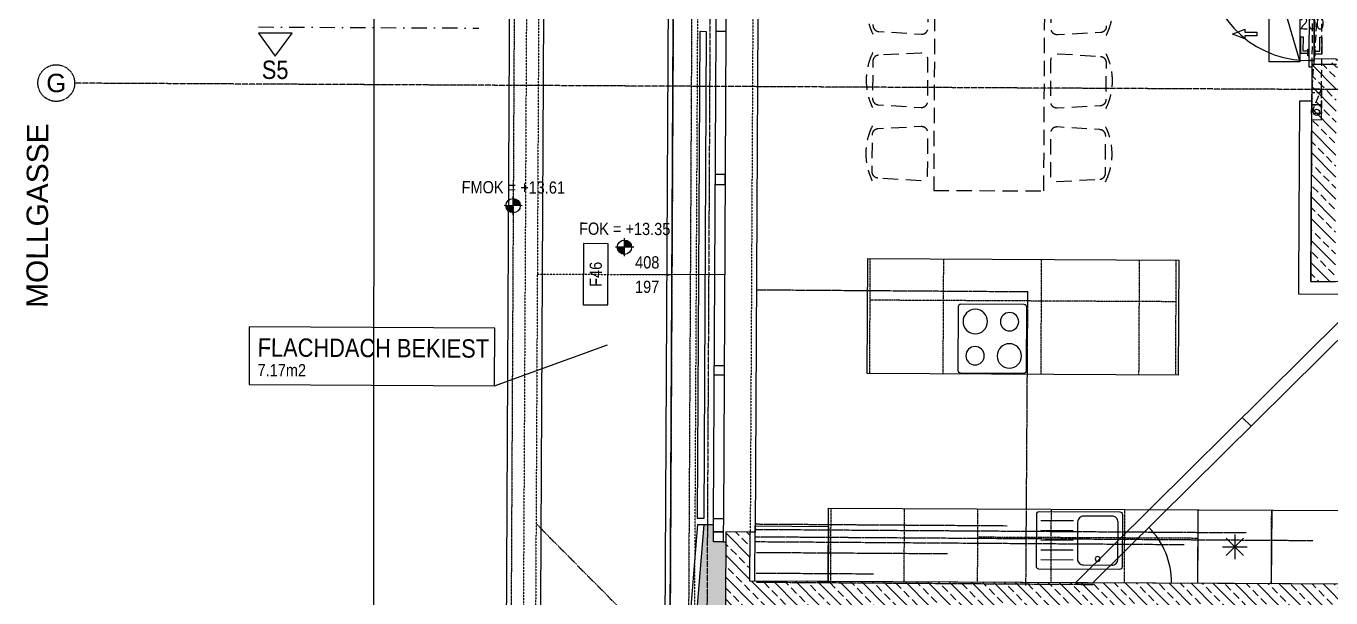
# Model space of a CAD drawing. Header units: millimetres. Extents: x -13147 to 51584, y -41547 to 69958.
# Drawn here: x -13147 to -2486, y 19682 to 24355 of the extents above; entities that cross this region are included whole.
import ezdxf
from ezdxf.enums import TextEntityAlignment as Align

# ---------------------------------------------------------------- set-up
doc = ezdxf.new("R2010")
doc.units = ezdxf.units.MM
for name, pattern in [('ACAD_ISO08W100', [36, 24, -3, 6, -3]), ('DASHDOT', [1, 0.5, -0.25, 0, -0.25]), ('HIDDEN2', [0.1875, 0.125, -0.0625]), ('STRICHPUNKT', [1, 0.5, -0.25, 0, -0.25]), ('STRICHPUNKTX2', [2, 1, -0.5, 0, -0.5])]:
    doc.linetypes.add(name, pattern=pattern)
doc.layers.get('Defpoints').update_dxf_attribs({"color": 251})
for name, color, linetype in [('00_HLP---------M0', 251, 'Continuous'), ('01-BFL-G00-L05-M0', 251, 'Continuous'), ('01-HID-G00-L05-ENTWÄSSERUNG', 251, 'HIDDEN2'), ('01-SCH-G00-L05-M0', 251, 'STRICHPUNKTX2'), ('01-SYM-G00-L05-M0', 251, 'Continuous'), ('01-TXT---------M0', 251, 'Continuous'), ('01-TXT---------PP', 1, 'Continuous'), ('01-TXT-G00-L05-M0', 1, 'Continuous'), ('02-ANS-G00-L05-M0', 251, 'Continuous'), ('02-AXO-G00-L05-M0', 251, 'STRICHPUNKT'), ('02-DIM-G00-L05-ROHBAU', 8, 'Continuous'), ('02-FIL-G00-L05-LILA', 251, 'Continuous'), ('02-FIL-G00-L05-STB', 251, 'Continuous'), ('02-HID-G00-L05-M0', 251, 'HIDDEN2'), ('02-TWA---------M0', 251, 'Continuous'), ('02-TWA-G00-L05-M0', 251, 'Continuous'), ('02-WDA-G00-L05-M0', 251, 'Continuous'), ('02-ZWA-G00-L05-M0', 251, 'Continuous'), ('03-ANS-G00-L05-M0', 251, 'Continuous'), ('04-STO-G00-L05-M0', 251, 'Continuous'), ('04-SYM-G00-L05-EP', 251, 'Continuous'), ('04-TXT---------EP', 251, 'Continuous'), ('04-TXT-G00-L05-M0', 251, 'Continuous'), ('04-TXT-G00-L05-POS', 8, 'Continuous'), ('05-STO--------M0', 251, 'Continuous'), ('05-SYM---------M0', 251, 'Continuous'), ('05-SYM--------M0', 251, 'Continuous'), ('05-SYM-G00-L05-M0', 251, 'Continuous'), ('05-TXT---------PP', 8, 'Continuous'), ('05-TXT--------M0', 251, 'Continuous'), ('05-TXT-G00-L05-M0', 251, 'Continuous'), ('07-SAN---------M0', 251, 'Continuous'), ('07-SAN-G00-L05-KLIMA', 8, 'Continuous'), ('07-SAN-G00-L05-Küche', 251, 'Continuous'), ('07-SAN-G00-L05-M0', 251, 'Continuous'), ('07-TXT---------M0', 251, 'Continuous'), ('07_MOB-G00-L05-M0', 251, 'HIDDEN2'), ('09-SYM-G00-L05-GEHSTEIG', 8, 'Continuous'), ('09-TXT-G00-L05-M0', 251, 'Continuous'), ('09-VER-G00-L05-GRUNDSTÜCKSGRENZE', 161, 'Continuous')]:
    doc.layers.add(name, color=color, linetype=linetype)
doc.layers.add('E_ERDUNG', color=7, linetype='ACAD_ISO08W100', true_color=0x0f87ff)
doc.styles.add('ARIAL', font='arial.ttf', dxfattribs={"width": 0.85})
doc.styles.get("Standard").update_dxf_attribs({"font": 'arial.ttf'})
doc.dimstyles.new('pp chromy&schneider', dxfattribs={"dimscale": 0.005, "dimtxt": 25, "dimasz": 10, "dimexe": 0, "dimexo": 0, "dimgap": 5, "dimtad": 1, "dimdec": 1, "dimlfac": 100, "dimrnd": 0.1, "dimzin": 9, "dimdsep": 46, "dimtxsty": 'ARIAL', "dimblk": 'c&s kote', "dimcen": 0, "dimse1": 1, "dimse2": 1, "dimclrd": 8, "dimclrt": 8, "dimadec": 0, "dimazin": 0, "dimtfac": 0.75, "dimtdec": 1, "dimtix": 1, "dimtmove": 2, "dimatfit": 0, "dimldrblk": 'NONE', "dimfxl": 1, "dimtolj": 1, "dimlwd": -1, "dimarcsym": 0})
pattern_1 = [(134.70755, (-35291.17, -23129.93), (-90.25976, -89.34302), []), (134.70755, (-35290.71, -23040.13), (-90.25976, -89.34302), [63.5, -31.75])]

# ---------------------------------------------------------------- blocks, each defined once
blk = doc.blocks.new('c&s kote')
at = {"color": 8}
for p, q in [((0, -2), (0, 2)), ((0, 2), (0, -2)), ((-2, 0), (2, 0)), ((2, 0), (-2, 0))]:
    blk.add_line(p, q, dxfattribs=at)
blk.add_circle((0, 0), 0.5, dxfattribs=at)
blk = doc.blocks.new('*D101')
at = {"layer": 'Defpoints', "color": 0, "transparency": 16777216}
for p in [(-7171, 22250), (-4963, 22235), (-4963, 22185)]:
    blk.add_point(p, dxfattribs=at)
at = {"layer": 'E_ERDUNG', "color": 8, "transparency": 16777216}
blk.add_line((-7171, 22200), (-4963, 22185), dxfattribs=at)
at = {"layer": 'E_ERDUNG', "color": 8, "transparency": 16777216, "xscale": 0.05, "yscale": 0.05, "zscale": 0.05}
for p, rotation in [((-7171, 22200), 179.6111445503602), ((-4963, 22185), 359.6111445503602)]:
    blk.add_blockref('c&s kote', p, dxfattribs=dict(at, rotation=rotation))
at = {"layer": 'E_ERDUNG', "color": 8, "lineweight": 40, "transparency": 16777216, "insert": (-6067, 22193), "char_height": 0.125, "attachment_point": 5, "rotation": 179.6111, "style": 'ARIAL'}
blk.add_mtext('\\A1;220805.1', dxfattribs=at)
blk = doc.blocks.new('_None')
blk = doc.blocks.new('*D102')
at = {"layer": 'Defpoints', "color": 0, "transparency": 16777216}
for p in [(-5198, 22186), (-4962, 22185), (-5214, 19784)]:
    blk.add_point(p, dxfattribs=at)
at = {"layer": 'E_ERDUNG', "color": 8, "transparency": 16777216}
blk.add_line((-4978, 19783), (-4962, 22185), dxfattribs=at)
at = {"layer": 'E_ERDUNG', "color": 8, "transparency": 16777216, "xscale": 0.05, "yscale": 0.05, "zscale": 0.05}
for p, rotation in [((-4962, 22185), 89.61114452783139), ((-4978, 19783), 269.6111445278314)]:
    blk.add_blockref('c&s kote', p, dxfattribs=dict(at, rotation=rotation))
at = {"layer": 'E_ERDUNG', "color": 8, "lineweight": 40, "transparency": 16777216, "insert": (-4970, 20984), "char_height": 0.125, "attachment_point": 5, "rotation": 269.6111, "style": 'ARIAL'}
blk.add_mtext('\\A1;240210.4', dxfattribs=at)
blk = doc.blocks.new('*D103')
at = {"layer": 'Defpoints', "color": 0, "transparency": 16777216}
for p in [(-7182, 20041), (-6222, 20034), (-6223, 19879)]:
    blk.add_point(p, dxfattribs=at)
at = {"layer": 'E_ERDUNG', "color": 8, "transparency": 16777216}
blk.add_line((-7183, 19885), (-6223, 19879), dxfattribs=at)
at = {"layer": 'E_ERDUNG', "color": 8, "transparency": 16777216, "xscale": 0.05, "yscale": 0.05, "zscale": 0.05}
for p, rotation in [((-7183, 19885), 179.6111445503602), ((-6223, 19879), 359.6111445503602)]:
    blk.add_blockref('c&s kote', p, dxfattribs=dict(at, rotation=rotation))
at = {"layer": 'E_ERDUNG', "color": 8, "lineweight": 40, "transparency": 16777216, "insert": (-6703, 19882), "char_height": 0.25, "attachment_point": 5, "rotation": 179.6111, "style": 'ARIAL'}
blk.add_mtext('\\A1;96000', dxfattribs=at)
blk = doc.blocks.new('*D104')
at = {"layer": 'Defpoints', "color": 0, "transparency": 16777216}
for p in [(-7180, 20060), (-5620, 20049), (-5620, 20044)]:
    blk.add_point(p, dxfattribs=at)
at = {"layer": 'E_ERDUNG', "color": 8, "transparency": 16777216}
blk.add_line((-7180, 20054), (-5620, 20044), dxfattribs=at)
at = {"layer": 'E_ERDUNG', "color": 8, "transparency": 16777216, "xscale": 0.05, "yscale": 0.05, "zscale": 0.05}
for p, rotation in [((-7180, 20054), 179.6111445503602), ((-5620, 20044), 359.6111445503602)]:
    blk.add_blockref('c&s kote', p, dxfattribs=dict(at, rotation=rotation))
at = {"layer": 'E_ERDUNG', "color": 8, "lineweight": 40, "transparency": 16777216, "insert": (-6400, 20049), "char_height": 0.25, "attachment_point": 5, "rotation": 179.6111, "style": 'ARIAL'}
blk.add_mtext('\\A1;156000', dxfattribs=at)
blk = doc.blocks.new('*D105')
at = {"layer": 'Defpoints', "color": 0, "transparency": 16777216}
for p in [(-5131, 20272), (-7182, 20140), (-5132, 20126)]:
    blk.add_point(p, dxfattribs=at)
at = {"layer": 'E_ERDUNG', "color": 8, "transparency": 16777216}
blk.add_line((-7181, 20286), (-5131, 20272), dxfattribs=at)
at = {"layer": 'E_ERDUNG', "color": 8, "transparency": 16777216, "xscale": 0.05, "yscale": 0.05, "zscale": 0.05}
for p, rotation in [((-7181, 20286), 179.6111445503602), ((-5131, 20272), 359.6111445503602)]:
    blk.add_blockref('c&s kote', p, dxfattribs=dict(at, rotation=rotation))
at = {"layer": 'E_ERDUNG', "color": 8, "lineweight": 40, "transparency": 16777216, "insert": (-6156, 20279), "char_height": 0.25, "attachment_point": 5, "rotation": 179.6111, "style": 'ARIAL'}
blk.add_mtext('\\A1;205000', dxfattribs=at)
blk = doc.blocks.new('*D106')
at = {"layer": 'Defpoints', "color": 0, "transparency": 16777216}
for p in [(-7178, 20173), (-4428, 20155), (-4430, 19792)]:
    blk.add_point(p, dxfattribs=at)
at = {"layer": 'E_ERDUNG', "color": 8, "transparency": 16777216}
blk.add_line((-7180, 19811), (-4430, 19792), dxfattribs=at)
at = {"layer": 'E_ERDUNG', "color": 8, "transparency": 16777216, "xscale": 0.05, "yscale": 0.05, "zscale": 0.05}
for p, rotation in [((-7180, 19811), 179.6111445503602), ((-4430, 19792), 359.6111445503602)]:
    blk.add_blockref('c&s kote', p, dxfattribs=dict(at, rotation=rotation))
at = {"layer": 'E_ERDUNG', "color": 8, "lineweight": 40, "transparency": 16777216, "insert": (-5805, 19801), "char_height": 0.25, "attachment_point": 5, "rotation": 179.6111, "style": 'ARIAL'}
blk.add_mtext('\\A1;275000', dxfattribs=at)
blk = doc.blocks.new('*D107')
at = {"layer": 'Defpoints', "color": 0, "transparency": 16777216}
for p in [(-7183, 20173), (-3684, 20149), (-3684, 20118)]:
    blk.add_point(p, dxfattribs=at)
at = {"layer": 'E_ERDUNG', "color": 8, "transparency": 16777216}
blk.add_line((-7184, 20142), (-3684, 20118), dxfattribs=at)
at = {"layer": 'E_ERDUNG', "color": 8, "transparency": 16777216, "xscale": 0.05, "yscale": 0.05, "zscale": 0.05}
for p, rotation in [((-7184, 20142), 179.6111445503602), ((-3684, 20118), 359.6111445503602)]:
    blk.add_blockref('c&s kote', p, dxfattribs=dict(at, rotation=rotation))
at = {"layer": 'E_ERDUNG', "color": 8, "lineweight": 40, "transparency": 16777216, "insert": (-5434, 20130), "char_height": 0.25, "attachment_point": 5, "rotation": 179.6111, "style": 'ARIAL'}
blk.add_mtext('\\A1;350000', dxfattribs=at)
blk = doc.blocks.new('*D99')
at = {"layer": 'Defpoints', "color": 0, "transparency": 16777216}
for p in [(-7181, 20223), (-3182, 20196), (-3181, 20215)]:
    blk.add_point(p, dxfattribs=at)
at = {"layer": 'E_ERDUNG', "color": 8, "transparency": 16777216}
blk.add_line((-7181, 20242), (-3181, 20215), dxfattribs=at)
at = {"layer": 'E_ERDUNG', "color": 8, "transparency": 16777216, "xscale": 0.05, "yscale": 0.05, "zscale": 0.05}
for p, rotation in [((-7181, 20242), 179.6111445503602), ((-3181, 20215), 359.6111445503602)]:
    blk.add_blockref('c&s kote', p, dxfattribs=dict(at, rotation=rotation))
at = {"layer": 'E_ERDUNG', "color": 8, "lineweight": 40, "transparency": 16777216, "insert": (-5181, 20228), "char_height": 0.25, "attachment_point": 5, "rotation": 179.6111, "style": 'ARIAL'}
blk.add_mtext('\\A1;400000', dxfattribs=at)
blk = doc.blocks.new('*D100')
at = {"layer": 'Defpoints', "color": 0, "transparency": 16777216}
for p in [(-7184, 20206), (-2634, 20175), (-2634, 20151)]:
    blk.add_point(p, dxfattribs=at)
at = {"layer": 'E_ERDUNG', "color": 8, "transparency": 16777216}
blk.add_line((-7184, 20182), (-2634, 20151), dxfattribs=at)
at = {"layer": 'E_ERDUNG', "color": 8, "transparency": 16777216, "xscale": 0.05, "yscale": 0.05, "zscale": 0.05}
for p, rotation in [((-7184, 20182), 179.6111445503602), ((-2634, 20151), 359.6111445503602)]:
    blk.add_blockref('c&s kote', p, dxfattribs=dict(at, rotation=rotation))
at = {"layer": 'E_ERDUNG', "color": 8, "lineweight": 40, "transparency": 16777216, "insert": (-4909, 20166), "char_height": 0.25, "attachment_point": 5, "rotation": 179.6111, "style": 'ARIAL'}
blk.add_mtext('\\A1;455000', dxfattribs=at)
blk = doc.blocks.new('04-TXT')
blk.add_line((0, 0), (0.853, 0))
at = {"layer": '04-TXT---------EP', "color": 8, "style": 'ARIAL', "width": 0.85}
blk.add_attdef('WIDTH', text='', height=0.1, dxfattribs=at).set_placement((0.632, 0.05), align=Align.CENTER)
blk.add_attdef('HEIGHT', text='', height=0.1, dxfattribs=at).set_placement((0.632, -0.05), align=Align.TOP_CENTER)
blk = doc.blocks.new('TÜR-80_20er-WAND')
at = {"layer": '00_HLP---------M0'}
blk.add_lwpolyline([(0.411, 0.035), (-0.411, 0.035), (-0.411, 0.035), (-0.411, -0.007), (0.411, -0.007)], close=True, dxfattribs=at)
for points in [[(-0.375, 0.035), (-0.375, 0.045), (-0.32, 0.045), (-0.32, 0.035)], [(-0.357, 0.045), (-0.357, 0.101), (-0.222, 0.101)], [(-0.337, 0.045), (-0.337, 0.081), (-0.222, 0.081)], [(-0.222, 0.081), (-0.222, 0.101)], [(0.4, -0.007), (-0.4, -0.007)], [(-0.375, -0.007), (-0.375, -0.017), (-0.32, -0.017), (-0.32, -0.007)], [(-0.357, -0.017), (-0.357, -0.073), (-0.222, -0.073)], [(-0.337, -0.017), (-0.337, -0.053), (-0.222, -0.053)], [(-0.222, -0.053), (-0.222, -0.073)]]:
    blk.add_lwpolyline(points, dxfattribs=at)
at = {"layer": '02-TWA---------M0'}
for points in [[(-0.445, -0.19), (-0.445, 0.01)], [(0.445, -0.19), (0.445, 0.01)]]:
    blk.add_lwpolyline(points, dxfattribs=at)
at = {"layer": '05-STO--------M0'}
for points in [[(-0.465, -0.19), (-0.465, -0.215), (-0.41, -0.215), (-0.41, -0.19), (-0.4, -0.19), (-0.4, -0.007), (-0.415, -0.007), (-0.415, 0.035), (-0.465, 0.035), (-0.465, 0.01)], [(0.465, -0.19), (0.465, -0.215), (0.41, -0.215), (0.41, -0.19), (0.4, -0.19), (0.4, -0.007), (0.415, -0.007), (0.415, 0.035), (0.465, 0.035), (0.465, 0.01)]]:
    blk.add_lwpolyline(points, dxfattribs=at)
at = {"layer": '05-SYM---------M0'}
for points in [[(0.352, 0.818), (0.296, 0.818), (0.296, 0.683)], [(0.352, 0.798), (0.316, 0.798), (0.316, 0.683)], [(0.362, 0.836), (0.352, 0.836), (0.352, 0.781), (0.362, 0.781)], [(0.404, 0.836), (0.414, 0.836), (0.414, 0.781), (0.404, 0.781)], [(0.414, 0.818), (0.47, 0.818), (0.47, 0.683)], [(0.414, 0.798), (0.45, 0.798), (0.45, 0.683)], [(0.316, 0.683), (0.296, 0.683)], [(0.45, 0.683), (0.47, 0.683)]]:
    blk.add_lwpolyline(points, dxfattribs=at)
at = {"layer": '05-SYM--------M0'}
blk.add_lwpolyline([(0.404, 0.049), (0.404, 0.872), (0.404, 0.872), (0.362, 0.872), (0.362, 0.049)], close=True, dxfattribs=at)
for points in [[(0.41, 0.046), (0.42, 0.046)], [(0.415, 0.041), (0.415, 0.051)]]:
    blk.add_lwpolyline(points, dxfattribs=at)
blk.add_circle((0.415, 0.046), 0.01, dxfattribs=at)
blk.add_arc((0.415, 0.046), 0.828, 93.6691, 183.6691, dxfattribs=at)
blk = doc.blocks.new('05-TXT')
at = {"layer": '05-TXT--------M0'}
blk.add_line((-0.4, 0), (0.4, 0), dxfattribs=at)
at = {"layer": '05-TXT--------M0', "color": 8, "style": 'ARIAL', "width": 0.85}
blk.add_attdef('BREITE', text='', height=0.1, dxfattribs=at).set_placement((0, 0.05), align=Align.CENTER)
blk.add_attdef('HÖHE', text='', height=0.1, rotation=360, dxfattribs=at).set_placement((0, -0.06), align=Align.TOP_CENTER)
blk = doc.blocks.new('schnittführung')
at = {"color": 4, "linetype": 'DASHDOT', "ltscale": 0.25}
blk.add_line((0.237, -0.138), (0.237, 1.662), dxfattribs=at)
blk.add_line((0.237, -0.138), (0.237, 1.662), dxfattribs=at)
blk.add_line((0.237, -0.138), (0.237, 1.662), dxfattribs=at)
at = {"color": 4}
blk.add_lwpolyline([(0.187, 0.138), (0.187, -0.138), (0, 0)], close=True, dxfattribs=at)
at = {"layer": '07-TXT---------M0', "color": 9, "style": 'ARIAL', "text_generation_flag": 6, "width": 0.85}
blk.add_attdef('SCHNITT', text='', height=0.15, rotation=270, dxfattribs=at).set_placement((-0.037, 0), align=Align.CENTER)
blk = doc.blocks.new('01-HK1')
for p, q in [((-0.001, -0.074), (-0.001, 0.074)), ((0.074, 0), (-0.075, 0))]:
    blk.add_line(p, q)
blk.add_circle((-0.001, 0), 0.0586)
for points in [[(-0.001, 0.059), (0.041, 0.041), (-0.001, 0)], [(-0.001, 0), (0.058, 0), (0.041, 0.041)], [(-0.059, 0), (-0.042, -0.041), (-0.001, 0)], [(-0.042, -0.041), (-0.001, -0.059), (-0.001, 0)]]:
    blk.add_solid(points)
at = {"layer": '01-TXT---------M0', "color": 8, "style": 'ARIAL', "width": 0.85}
blk.add_attdef('HEIGHT', text='', height=0.1, dxfattribs=at).set_placement((0, 0.2), align=Align.TOP_CENTER)
blk = doc.blocks.new('türachse&qualität')
at = {"layer": '05-SYM---------M0'}
blk.add_line((-0.4, 0), (-0.4, 0), dxfattribs=at)
at = {"layer": '05-TXT---------PP'}
blk.add_lwpolyline([(-0.5, -0.25), (-0.5, 0.25), (-0.7, 0.25), (-0.7, -0.25)], close=True, dxfattribs=at)
at = {"layer": '05-TXT---------PP', "color": 8, "style": 'ARIAL', "text_generation_flag": 6, "width": 0.85}
blk.add_attdef('POS.NR.', text='', height=0.1, rotation=270, dxfattribs=at).set_placement((-0.653, -0.011), align=Align.TOP_CENTER)
blk = doc.blocks.new('KLIMAGERÄT')
for points in [[(-0.425, 0), (0.425, 0), (0.425, -0.25), (-0.425, -0.25), (-0.425, 0)], [(-0.215, -0.35), (-0.215, -0.45), (-0.24, -0.45), (-0.2, -0.55), (-0.2, -0.55), (-0.16, -0.45), (-0.185, -0.45), (-0.185, -0.35), (-0.215, -0.35)], [(-0.015, -0.35), (-0.015, -0.45), (-0.04, -0.45), (0, -0.55), (0, -0.55), (0.04, -0.45), (0.015, -0.45), (0.015, -0.35), (-0.015, -0.35)], [(0.215, -0.35), (0.215, -0.45), (0.24, -0.45), (0.2, -0.55), (0.2, -0.55), (0.16, -0.45), (0.185, -0.45), (0.185, -0.35), (0.215, -0.35)]]:
    blk.add_lwpolyline(points, close=True)
blk.add_lwpolyline([(-0.425, -0.25), (0.425, 0)])
blk = doc.blocks.new('07_Klimasifon')
at = {"layer": '00_HLP---------M0', "linetype": 'HIDDEN2', "ltscale": 0.3}
blk.add_lwpolyline([(0, -0.1), (0.08, -0.1), (0.08, 0), (0, 0)], close=True, dxfattribs=at)
at = {"layer": '07-SAN---------M0'}
blk.add_lwpolyline([(0, -0.22), (0.08, -0.22), (0.08, -0.1), (0, -0.1)], close=True, dxfattribs=at)
blk.add_circle((0.04, -0.16), 0.025, dxfattribs=at)
blk = doc.blocks.new('kochfeld')
blk.add_lwpolyline([(-0.28, -0.55), (-0.28, -0.03, -0.414214), (-0.26, -0.01), (0.26, -0.01, -0.414214), (0.28, -0.03), (0.28, -0.55, -0.414214), (0.26, -0.57), (-0.26, -0.57, -0.414214)], format="xyb", close=True)
for centre, radius in [((-0.14, -0.15), 0.075), ((0.14, -0.15), 0.1), ((-0.14, -0.43), 0.1), ((0.14, -0.43), 0.075)]:
    blk.add_circle(centre, radius)
blk = doc.blocks.new('Spüle')
for points in [[(0.4, -0.02), (-0.26, -0.02, 0.414214), (-0.28, -0.04), (-0.28, -0.47, 0.414214), (-0.26, -0.49), (0.4, -0.49, 0.414214), (0.42, -0.47), (0.42, -0.04, 0.414214)], [(-0.195, -0.055), (0.035, -0.055, -0.414214), (0.085, -0.105), (0.085, -0.405, -0.414214), (0.035, -0.455), (-0.195, -0.455, -0.414214), (-0.245, -0.405), (-0.245, -0.105, -0.414214)]]:
    blk.add_lwpolyline(points, format="xyb", close=True)
for points in [[(0.12, -0.095), (0.385, -0.095)], [(0.12, -0.175), (0.385, -0.175)], [(0.12, -0.255), (0.385, -0.255)], [(0.12, -0.335), (0.385, -0.335)], [(0.12, -0.415), (0.385, -0.415)]]:
    blk.add_lwpolyline(points)
blk.add_circle((-0.08, -0.405), 0.02)
blk = doc.blocks.new('Kühlschrank')
blk.add_lwpolyline([(-0.3, 0), (0.3, 0), (0.3, -0.6), (-0.3, -0.6)], close=True)
for points in [[(0, -0.2), (0, -0.4)], [(-0.1, -0.3), (0.1, -0.3)], [(0.071, -0.229), (-0.071, -0.371)], [(-0.071, -0.229), (0.071, -0.371)]]:
    blk.add_lwpolyline(points)
blk = doc.blocks.new('01-SQM')
at = {"layer": '01-TXT---------M0', "color": 1, "style": 'ARIAL', "width": 0.85}
blk.add_attdef('ROOM', (0, 0), '', height=0.15, dxfattribs=at)
blk.add_attdef('AREA', text='', height=0.1, dxfattribs=at).set_placement((0, -0.06), align=Align.TOP_LEFT)
at = {"layer": '01-TXT---------PP', "color": 1, "style": 'ARIAL', "width": 0.85}
blk.add_attdef('NR', text='', height=0.15, dxfattribs=at).set_placement((-0.117, 0), align=Align.RIGHT)
blk.add_attdef('FLOOR', text='', height=0.1, dxfattribs=at).set_placement((0, -0.26), align=Align.TOP_LEFT)
blk = doc.blocks.new('WDB_KLIMA-INNEN_STB_2')
at = {"layer": '02-TWA---------M0', "linetype": 'HIDDEN2', "ltscale": 0.5}
for points in [[(0, 0.545), (0.08, 0.545), (0.08, 0.695), (0, 0.695)], [(0, 0.545), (0, -0.645), (0.08, -0.645), (0.08, 0.545)], [(0, -0.645), (0.08, -0.645), (0.08, -0.845), (0, -0.845)]]:
    blk.add_lwpolyline(points, close=True, dxfattribs=at)
for points in [[(0, 0.545), (0.08, 0.695)], [(0.08, 0.545), (0, -0.645)], [(0, -0.845), (0.08, -0.645)]]:
    blk.add_lwpolyline(points, dxfattribs=at)
blk = doc.blocks.new('möbel_tisch_gross')
blk.add_lwpolyline([(-0.45, 0.9), (-0.45, -0.9), (0.45, -0.9), (0.45, 0.9)], close=True)
at = {"flags": 128}
for points in [[(-0.906, 0.801, 0.39805), (-0.953, 0.751), (-0.953, 0.446, 0.39805), (-0.906, 0.396), (-0.556, 0.376, 0.430564), (-0.503, 0.426), (-0.503, 0.77, 0.430564), (-0.556, 0.82)], [(0.906, 0.801, -0.39805), (0.953, 0.751), (0.953, 0.446, -0.39805), (0.906, 0.396), (0.556, 0.376, -0.430564), (0.503, 0.426), (0.503, 0.77, -0.430564), (0.556, 0.82)], [(-0.906, 0.202, 0.39805), (-0.953, 0.152), (-0.953, -0.153, 0.39805), (-0.906, -0.203), (-0.556, -0.223, 0.430564), (-0.503, -0.173), (-0.503, 0.172, 0.430564), (-0.556, 0.222)], [(0.906, 0.202, -0.39805), (0.953, 0.152), (0.953, -0.153, -0.39805), (0.906, -0.203), (0.556, -0.223, -0.430564), (0.503, -0.173), (0.503, 0.172, -0.430564), (0.556, 0.222)], [(-0.906, -0.802, -0.39805), (-0.953, -0.752), (-0.953, -0.447, -0.39805), (-0.906, -0.397), (-0.556, -0.377, -0.430564), (-0.503, -0.427), (-0.503, -0.772, -0.430564), (-0.556, -0.822)], [(0.906, -0.802, 0.39805), (0.953, -0.752), (0.953, -0.447, 0.39805), (0.906, -0.397), (0.556, -0.377, 0.430564), (0.503, -0.427), (0.503, -0.772, 0.430564), (0.556, -0.822)]]:
    blk.add_lwpolyline(points, format="xyb", close=True, dxfattribs=at)
for centre, start, end in [((-0.503, 0.598), 153.4349, 206.5651), ((0.503, 0.598), 333.4349, 26.5651), ((-0.503, -0.001), 153.4349, 206.5651), ((0.503, -0.001), 333.4349, 26.5651), ((-0.503, -0.599), 153.4349, 206.5651), ((0.503, -0.599), 333.4349, 26.5651)]:
    blk.add_arc(centre, 0.503, start, end)
blk = doc.blocks.new('*D309')
at = {"layer": '02-DIM-G00-L05-ROHBAU', "color": 8, "transparency": 16777216}
blk.add_arc((-4432, 19806), 644, 359.712, 44.7031, dxfattribs=at)
at = {"layer": 'Defpoints', "color": 0, "transparency": 16777216}
for p in [(-2302, 21914), (-3809, 19969), (-6593, 19817), (-4432, 19806), (-2353, 19795)]:
    blk.add_point(p, dxfattribs=at)
at = {"layer": '02-DIM-G00-L05-ROHBAU', "color": 8, "transparency": 16777216, "xscale": 0.05, "yscale": 0.05, "zscale": 0.05}
for p, rotation in [((-3975, 20259), 134.7053254690421), ((-3788, 19802), 269.7097731474981)]:
    blk.add_blockref('c&s kote', p, dxfattribs=dict(at, rotation=rotation))
at = {"layer": '02-DIM-G00-L05-ROHBAU', "color": 8, "transparency": 16777216, "insert": (-3836, 20049), "char_height": 0.125, "attachment_point": 5, "rotation": 292.2075, "style": 'ARIAL'}
blk.add_mtext('\\A1;45°', dxfattribs=at)
blk = doc.blocks.new('*D310')
at = {"layer": '02-DIM-G00-L05-ROHBAU', "color": 8, "transparency": 16777216}
blk.add_line((-3210, 21156), (-3139, 21085), dxfattribs=at)
at = {"layer": 'Defpoints', "color": 0, "transparency": 16777216}
for p in [(-3139, 21085), (-3488, 20881), (-3418, 20810)]:
    blk.add_point(p, dxfattribs=at)
at = {"layer": '02-DIM-G00-L05-ROHBAU', "color": 8, "transparency": 16777216, "xscale": 0.05, "yscale": 0.05, "zscale": 0.05}
for p, rotation in [((-3210, 21156), 134.7075492977344), ((-3139, 21085), 314.7075492977345)]:
    blk.add_blockref('c&s kote', p, dxfattribs=dict(at, rotation=rotation))
at = {"layer": '02-DIM-G00-L05-ROHBAU', "color": 8, "transparency": 16777216, "insert": (-3175, 21121), "char_height": 0.125, "attachment_point": 5, "rotation": 314.7075, "style": 'ARIAL'}
blk.add_mtext('\\A1;10000', dxfattribs=at)

msp = doc.modelspace()

# ---------------------------------------------------------------- hatches: boundary and pattern name
at = {"layer": '02-FIL-G00-L05-LILA'}
h = msp.add_hatch(dxfattribs=at)
h.set_pattern_fill('HONEY', color=256, scale=10, angle=197.04654128, style=0)
h.set_pattern_definition([(89.70755, (-35291.17, -23129.933), (-27.252854, 47.764726), [31.75, -63.5]), (209.70755, (-35291.17, -23129.933), (-27.73904, -47.484027), [31.75, -63.5]), (149.70755, (-35291.17, -23129.933), (-54.991893, 0.280699), [-63.5, 31.75])])
h.paths.add_polyline_path([(-4964.1299, 19608.2333), (-7434.0977, 19620.8407), (-7431.4435, 20140.8339), (-7451.4432, 20140.936), (-7531.4422, 20141.3443), (-7531.0339, 20221.3433), (-7530.7276, 20281.3425), (-7610.5789, 20281.7501), (-7681.1215, 19422.0989), (-5165.1481, 19409.2567), (-5170.9667, 18269.3025), (-4970.9694, 18268.2816), (-4970.6631, 18328.2808), (-4970.6543, 18328.2808)])
at = {"layer": '02-FIL-G00-L05-STB'}
h = msp.add_hatch(dxfattribs=at)
h.set_pattern_fill('ANSI33', color=256, scale=20, angle=197.04654128, style=0)
h.set_pattern_definition(pattern_1)
h.paths.add_polyline_path([(-2441.3977, 24055.4147), (-2641.3951, 24056.4355), (-2650.5316, 22266.4588), (-2450.5342, 22265.438)])
h = msp.add_hatch(dxfattribs=at)
h.set_pattern_fill('ANSI33', color=256, scale=20, angle=197.04654128, style=0)
h.set_pattern_definition(pattern_1)
h.paths.add_polyline_path([(-7233.0795, 19819.8172), (-7231.0378, 20219.812), (-7431.0352, 20220.8329), (-7434.0977, 19620.8407), (-4964.1299, 19608.2333), (-4970.6543, 18328.2808), (-4890.6641, 18327.8725), (-4890.6641, 18327.8725), (-4770.6657, 18327.26), (-4770.6657, 18327.26), (-4770.6482, 18327.2599), (-4764.1325, 19607.2124), (-1704.1893, 19591.5937), (-1703.1684, 19791.5911)])

# ---------------------------------------------------------------- linework, layer by layer
at = {"layer": '01-BFL-G00-L05-M0', "linetype": 'HIDDEN2', "ltscale": 3}
msp.add_lwpolyline([(-7777.4585, 63167.2502), (-7816.8911, 32885.5626), (-7817.0604, 32755.5627), (-7909.3504, 14674.6276), (-7998.8304, -18020.8062)], dxfattribs=at)
at = {"layer": '01-HID-G00-L05-ENTWÄSSERUNG'}
for points in [[(-8970.2962, 22328.717), (-7870.3105, 22323.1024)], [(-7766.9518, 19062.5324), (-8980.7087, 20288.7436)]]:
    msp.add_lwpolyline(points, dxfattribs=at)
at = {"layer": '01-TXT-G00-L05-M0'}
msp.add_lwpolyline([(-9320.2272, 21416.2249), (-9317.8294, 21885.9871), (-11323.6418, 21896.2253), (-11326.0395, 21426.4631), (-9320.2272, 21416.2249), (-8396.1699, 21749.7456)], dxfattribs=at)
at = {"layer": '02-ANS-G00-L05-M0'}
msp.add_line((-7949.3452, 14675.742), (-7857.0625, 32755.2563), dxfattribs=at)
for points in [[(-7852.4458, 25823.0568), (-9192.4283, 25829.8964), (-9228.1577, 18829.9876), (-7888.1752, 18823.148)], [(-7853.8749, 25543.0604), (-8913.8611, 25548.4709), (-8946.7322, 19108.5548), (-7886.746, 19103.1443)], [(-7209.6001, 24419.7573), (-7169.6006, 24419.5531), (-7191.0383, 20219.6078), (-7231.0378, 20219.812)]]:
    msp.add_lwpolyline(points, dxfattribs=at)
msp.add_lwpolyline([(-7590.1566, 24311.6983), (-7610.4714, 20331.7502), (-7660.4707, 20332.0054), (-7640.156, 24311.9535)], close=True, dxfattribs=at)
at = {"layer": '02-AXO-G00-L05-M0'}
for points in [[(-7505.4522, 35029.0001), (-7619.7864, 12629.2919)], [(8267.3399, 23780.7515), (-12750.8869, 23888.0342)]]:
    msp.add_lwpolyline(points, dxfattribs=at)
msp.add_circle((-12900.8849, 23888.7999), 150, dxfattribs=at)
at = {"layer": '02-HID-G00-L05-M0', "ltscale": 0.5}
for points in [[(-7884.6023, 19523.1389), (-7817.0604, 32755.5627), (-5097.0685, 32776.3937)], [(-7852.6499, 25783.0573), (-9152.633, 25789.6928), (-9187.9541, 18869.7829), (-7887.971, 18863.1475)], [(-7705.255, 25272.2983), (-7735.3698, 19372.3752)]]:
    msp.add_lwpolyline(points, dxfattribs=at)
at = {"layer": '02-HID-G00-L05-M0'}
for points in [[(-7733.1619, 25682.4461), (-9053.1447, 25689.1837), (-9087.445, 18969.2712), (-7767.4622, 18962.5337)], [(-7733.1619, 25682.4461), (-7733.6724, 25582.4474), (-8953.6564, 25588.6745), (-8986.9359, 19068.7595), (-7766.9518, 19062.5324), (-7767.4622, 18962.5337)], [(-4988.1709, 14896.5264), (-7708.2186, 14895.8461), (-7654.9462, 25272.0415)], [(-7209.6001, 24419.7573), (-7231.0378, 20219.812)]]:
    msp.add_lwpolyline(points, dxfattribs=at)
at = {"layer": '02-TWA-G00-L05-M0'}
msp.add_line((-2641.4716, 24041.4357), (-2650.5316, 22266.4588), dxfattribs=at)
for points in [[(-2650.5316, 22266.4588), (-2450.5342, 22265.438)], [(-7431.0352, 20220.8329), (-7434.0977, 19620.8407)], [(-7231.0378, 20219.812), (-7431.0352, 20220.8329)], [(-7233.0795, 19819.8172), (-7231.0378, 20219.812)], [(-1703.1684, 19791.5911), (-7233.0795, 19819.8172)]]:
    msp.add_lwpolyline(points, dxfattribs=at)
at = {"layer": '02-WDA-G00-L05-M0'}
for points in [[(-7610.5789, 20281.7501), (-7681.1215, 19422.0989)], [(-7451.4432, 20140.936), (-7431.4435, 20140.8339)]]:
    msp.add_lwpolyline(points, dxfattribs=at)
at = {"layer": '02-ZWA-G00-L05-M0'}
for points in [[(-7660.7259, 20282.006), (-7735.3698, 19372.3752)], [(-7660.7259, 20282.006), (-7530.7276, 20281.3425)]]:
    msp.add_lwpolyline(points, dxfattribs=at)
at = {"layer": '03-ANS-G00-L05-M0'}
msp.add_lwpolyline([(-4432.4053, 19805.5218), (-2302.3263, 21913.9662), (-2300.0257, 22364.6711), (-2400.0244, 22365.1815), (-2400.5349, 22265.1828), (-2650.5316, 22266.4588), (-2643.0029, 23741.4396), (-2743.0016, 23741.95), (-2750.5303, 22266.9693), (-2751.0407, 22166.9706), (-2401.0453, 22165.1841), (-2402.1135, 21955.8975), (-4573.8248, 19806.2437), (-4432.4053, 19805.5218)], dxfattribs=at)
at = {"layer": '04-STO-G00-L05-M0'}
for points in [[(-7429.5973, 24420.8802), (-7430.1587, 24310.8817), (-7510.1577, 24311.29), (-7509.5962, 24421.2886)], [(-7516.1296, 23141.3052), (-7516.5379, 23061.3063), (-7436.539, 23060.8979), (-7436.1306, 23140.8969)], [(-7524.5005, 21501.3266), (-7524.0922, 21581.3256), (-7444.0932, 21580.9172), (-7444.5015, 21500.9183)], [(-7450.4735, 20330.9335), (-7451.0349, 20220.9349), (-7531.0339, 20221.3433), (-7530.4724, 20331.3418)], [(-7451.0349, 20220.9349), (-7451.4432, 20140.936), (-7531.4422, 20141.3443), (-7531.0339, 20221.3433)]]:
    msp.add_lwpolyline(points, close=True, dxfattribs=at)
at = {"layer": '04-SYM-G00-L05-EP'}
for points in [[(-7530.4724, 20331.3418), (-7510.1577, 24311.29)], [(-7430.1587, 24310.8817), (-7450.4735, 20330.9335)]]:
    msp.add_lwpolyline(points, dxfattribs=at)
at = {"layer": '07-SAN-G00-L05-M0'}
for points in [[(-6274.4147, 21514.9461), (-6269.6167, 22454.9338), (-3729.6498, 22441.9692), (-3734.4478, 21501.9814), (-6274.4147, 21514.9461), (-6274.4147, 21514.9461)], [(-6593.0878, 19816.5505), (-6590.0253, 20416.5427), (-2350.0805, 20394.9009), (-2353.143, 19794.9087), (-6593.0878, 19816.5505), (-6593.0878, 19816.5505)], [(-7193.08, 19819.6131), (-7190.7831, 20269.6072), (-6590.7909, 20266.5447), (-6593.0878, 19816.5505)]]:
    msp.add_lwpolyline(points, close=True, dxfattribs=at)
at = {"layer": '07-SAN-G00-L05-M0', "linetype": 'HIDDEN2', "ltscale": 0.5}
for points in [[(-6254.4149, 21514.844), (-6249.617, 22454.8318)], [(-5654.4228, 21511.7815), (-5649.6248, 22451.7692)], [(-4854.4332, 21507.6981), (-4849.6352, 22447.6859)], [(-4054.4436, 21503.6147), (-4049.6457, 22443.6025)], [(-3754.4475, 21502.0835), (-3749.6496, 22442.0712)], [(-3751.385, 22102.0757), (-6251.3524, 22114.8362)], [(-6573.0881, 19816.4484), (-6570.0255, 20416.4406)], [(-5973.0959, 19813.3859), (-5970.0334, 20413.3781)], [(-5373.1037, 19810.3234), (-5370.0412, 20410.3156)], [(-4773.1115, 19807.2609), (-4770.049, 20407.2531)], [(-4173.1193, 19804.1984), (-4170.0568, 20404.1905)], [(-3573.1271, 19801.1358), (-3570.0646, 20401.128)], [(-2973.135, 19798.0733), (-2970.0724, 20398.0655)], [(-5371.2151, 20180.3186), (-3571.2386, 20171.131)]]:
    msp.add_lwpolyline(points, dxfattribs=at)
at = {"layer": '09-SYM-G00-L05-GEHSTEIG'}
msp.add_lwpolyline([(-10395.0782, -19958.349), (-10343.3644, -4058.2089), (-10312.8652, 14717.4522), (-10296.3644, 32743.2162), (-10268.164, 47837.2897)], dxfattribs=at)
at = {"layer": '09-VER-G00-L05-GRUNDSTÜCKSGRENZE'}
msp.add_lwpolyline([(46704.501, -15548.7947), (35541.4308, -15421.4983), (19046.2363, -15218.073), (19138.7033, 14725.9454), (-7779.3506, 14674.8743), (-7909.3457, 14675.5378), (-7826.8215, 30843.226), (-7817.0604, 32755.5627), (7176.712, 32871.7581), (29539.4687, 32927.2999), (29421.7814, 14744.8024), (29556, 14745.7099), (46704.4989, 14778.2454)], close=True, dxfattribs=at)

# ---------------------------------------------------------------- block references
at = {"layer": '01-SCH-G00-L05-M0'}
ref = msp.add_blockref('schnittführung', (-11111.9341, 24109.7661), dxfattribs=dict(at, xscale=-1000, yscale=1000, zscale=1000, rotation=269.7075493177232))
ref.add_attrib('SCHNITT', 'S5', dxfattribs={"layer": '07-TXT---------M0', "color": 9, "extrusion": (0, 0, -1), "height": 150, "rotation": 0.29245068, "style": 'ARIAL', "text_generation_flag": 2, "width": 0.85}).set_placement((11112.1243, 24072.5073), align=Align.TOP_CENTER)
at = {"layer": '01-SYM-G00-L05-M0', "xscale": 1000, "yscale": 1000, "zscale": 1000, "rotation": 359.7075493068887}
for p, values in [((-9167.2946, 22886.9425), {'HEIGHT': 'FMOK = +13.61'}), ((-8257.1582, 22547.8968), {'HEIGHT': 'FOK = +13.35'})]:
    msp.add_blockref('01-HK1', p, dxfattribs=at).add_auto_attribs(values)
at = {"layer": '01-TXT-G00-L05-M0', "xscale": 1000, "yscale": 1000, "zscale": 1000, "rotation": 359.7075493168937}
msp.add_blockref('01-SQM', (-11255.5525, 21654.0521), dxfattribs=at).add_auto_attribs({'ROOM': 'FLACHDACH BEKIEST', 'AREA': '7.17m2'})
at = {"layer": '04-TXT-G00-L05-M0'}
ref = msp.add_blockref('04-TXT', (-7440.3161, 22320.9076), dxfattribs=dict(at, xscale=-1000, yscale=1000, zscale=1000, rotation=359.7075493235637))
ref.add_attrib('WIDTH', '408', dxfattribs={"layer": '04-TXT---------EP', "color": 8, "extrusion": (0, 0, -1), "height": 100, "rotation": 0.29245068, "style": 'ARIAL', "text_generation_flag": 2, "width": 0.85}).set_placement((8072.216, 22374.1336), align=Align.CENTER)
ref.add_attrib('HEIGHT', '197', dxfattribs={"layer": '04-TXT---------EP', "color": 8, "extrusion": (0, 0, -1), "height": 100, "rotation": 0.29245068, "style": 'ARIAL', "text_generation_flag": 2, "width": 0.85}).set_placement((8072.7264, 22274.1349), align=Align.TOP_CENTER)
at = {"layer": '04-TXT-G00-L05-POS'}
ref = msp.add_blockref('türachse&qualität', (-7893.2361, 22323.2193), dxfattribs=dict(at, xscale=999.9999999999997, yscale=999.9999999999997, zscale=999.9999999999997, rotation=359.7075326355655))
ref.add_attrib('POS.NR.', 'F46', dxfattribs={"layer": '05-TXT---------PP', "color": 8, "height": 100, "rotation": 269.70753263, "style": 'ARIAL', "text_generation_flag": 6, "width": 0.85}).set_placement((-8493.2283, 22326.282), align=Align.MIDDLE_CENTER)
at = {"layer": '05-SYM-G00-L05-M0', "xscale": 999.9999999999997, "yscale": 999.9999999999997, "zscale": 999.9999999999997, "rotation": 89.70754929771313}
msp.add_blockref('TÜR-80_20er-WAND', (-2629.2004, 24486.3789), dxfattribs=at)
at = {"layer": '05-TXT-G00-L05-M0', "xscale": 1000, "yscale": 1000, "zscale": 1000, "rotation": 359.7075493485762}
msp.add_blockref('05-TXT', (-2639.2003, 24486.4299), dxfattribs=at).add_auto_attribs({'BREITE': '80', 'HÖHE': '200'})
at = {"layer": '07-SAN-G00-L05-KLIMA', "xscale": 1000, "yscale": 1000, "zscale": 1000}
for name, p, rotation in [('KLIMAGERÄT', (-2739.199, 24486.9403), 269.7075493177232), ('07_Klimasifon', (-2642.6512, 23810.3513), 359.7075492985511)]:
    msp.add_blockref(name, p, dxfattribs=dict(at, rotation=rotation))
at = {"layer": '07-SAN-G00-L05-Küche'}
for name, p, xscale, yscale, zscale, rotation in [('kochfeld', (-5254.428, 21509.7398), -1000, 1000, 1000, 179.7075493010524), ('Spüle', (-4470.0529, 20405.7218), -1000, 1000, 1000, 359.7075493018862), ('Kühlschrank', (-3270.0685, 20399.5968), 999.9999999999997, 999.9999999999997, 999.9999999999997, 359.7075493193949)]:
    msp.add_blockref(name, p, dxfattribs=dict(at, xscale=xscale, yscale=yscale, zscale=zscale, rotation=rotation))
at = {"layer": '07-SAN-G00-L05-M0', "xscale": 999.9999999999997, "yscale": 999.9999999999997, "zscale": 999.9999999999997, "rotation": 359.7075493193949}
msp.add_blockref('WDB_KLIMA-INNEN_STB_2', (-2639.2003, 24486.4299), dxfattribs=at)
at = {"layer": '07_MOB-G00-L05-M0', "xscale": 1000, "yscale": 1000, "zscale": 1000, "rotation": 359.7075494219465}
msp.add_blockref('möbel_tisch_gross', (-5277.1774, 23909.8872), dxfattribs=at)

# ---------------------------------------------------------------- texts
at = {"layer": '02-AXO-G00-L05-M0', "insert": (-12900.8849, 23888.7999), "char_height": 150, "width": 246.7, "attachment_point": 5, "rotation": 359.70754932}
msp.add_mtext('{\\fArial|b0|i0|c0|p34;G}', dxfattribs=at)
at = {"layer": '09-TXT-G00-L05-M0', "insert": (-13145.6768, 22051.7575), "char_height": 175, "width": 3408.1, "attachment_point": 1, "rotation": 89.81365128}
msp.add_mtext('{\\fArial|b0|i0|c0|p34;MOLLGASSE}', dxfattribs=at)

# ---------------------------------------------------------------- dimensions: what is measured, and where the dimension line sits
at = {"layer": '02-DIM-G00-L05-ROHBAU'}
dim = msp.add_angular_dim_2l(base=(-3809.4045, 19969.0507), line1=((-2353.143, 19794.9087), (-6593.0878, 19816.5505)), line2=((-4432.4053, 19805.5218), (-2302.3263, 21913.9662)), dimstyle='pp chromy&schneider', override={"dimzin": 8}, dxfattribs=at)
dim.commit()
dim.dimension.update_dxf_attribs({"geometry": '*D309', "text_midpoint": (-3835.9972, 20049.0031)})
dim = msp.add_aligned_dim(p1=(-3487.9692, 20881.0706), p2=(-3417.6203, 20809.9999), distance=391.3822, dimstyle='pp chromy&schneider', override={"dimzin": 8}, dxfattribs=at)
dim.commit()
dim.dimension.update_dxf_attribs({"geometry": '*D310', "text_midpoint": (-3174.5736, 21120.9306)})
at = {"layer": 'E_ERDUNG', "color": 0, "lineweight": 40}
for base, p1, p2, angle, override, picture, middle in [((-4962.9277, 22185.3788), (-7170.5884, 22250.3752), (-4962.5882, 22235.3897), 359.61114455, {"dimzin": 8}, '*D101', (-6066.9284, 22192.7827)), ((-4962.1177, 22184.8189), (-5213.8668, 19784.368), (-5197.5643, 22186.4169), 89.61114453, {"dimzin": 8}, '*D102', (-4970.1801, 20983.7939)), ((-5130.7464, 20272.1129), (-7181.6906, 20139.9486), (-5131.7378, 20126.0357), 359.61114455, {"dimtxt": 50, "dimzin": 8}, '*D105', (-6155.7238, 20278.9167)), ((-2634.335, 20150.9934), (-7184.0693, 20205.5751), (-2634.1741, 20174.6954), 359.61114455, {"dimtxt": 50, "dimzin": 8}, '*D100', (-4909.2836, 20166.2807)), ((-3683.7213, 20118.0211), (-7183.4274, 20173.2076), (-3683.508, 20149.4539), 359.61114455, {"dimtxt": 50, "dimzin": 8}, '*D107', (-5433.6821, 20129.7452)), ((-3181.4262, 20214.6983), (-7181.4597, 20223.3422), (-3181.5518, 20196.1952), 359.61114455, {"dimtxt": 50, "dimzin": 8}, '*D99', (-5181.3812, 20228.1192)), ((-4430.2541, 19792.1439), (-7177.7312, 20173.2139), (-4427.7945, 20154.5503), 359.61114455, {"dimtxt": 50, "dimzin": 8}, '*D106', (-5805.2235, 19801.3231)), ((-5620.1548, 20043.5655), (-7180.0787, 20060.0634), (-5620.1147, 20049.4761), 359.61114455, {"dimtxt": 50, "dimzin": 8}, '*D104', (-6400.1379, 20048.7065)), ((-6223.2494, 19878.7932), (-7182.1714, 20040.8994), (-6222.1935, 20034.3841), 359.61114455, {"dimtxt": 50, "dimzin": 8}, '*D103', (-6703.2394, 19881.8982))]:
    dim = msp.add_linear_dim(base=base, p1=p1, p2=p2, angle=angle, dimstyle='pp chromy&schneider', override=override, dxfattribs=at)
    dim.commit()
    dim.dimension.update_dxf_attribs({"geometry": picture, "text_midpoint": middle})

doc.saveas('drawing.dxf')
